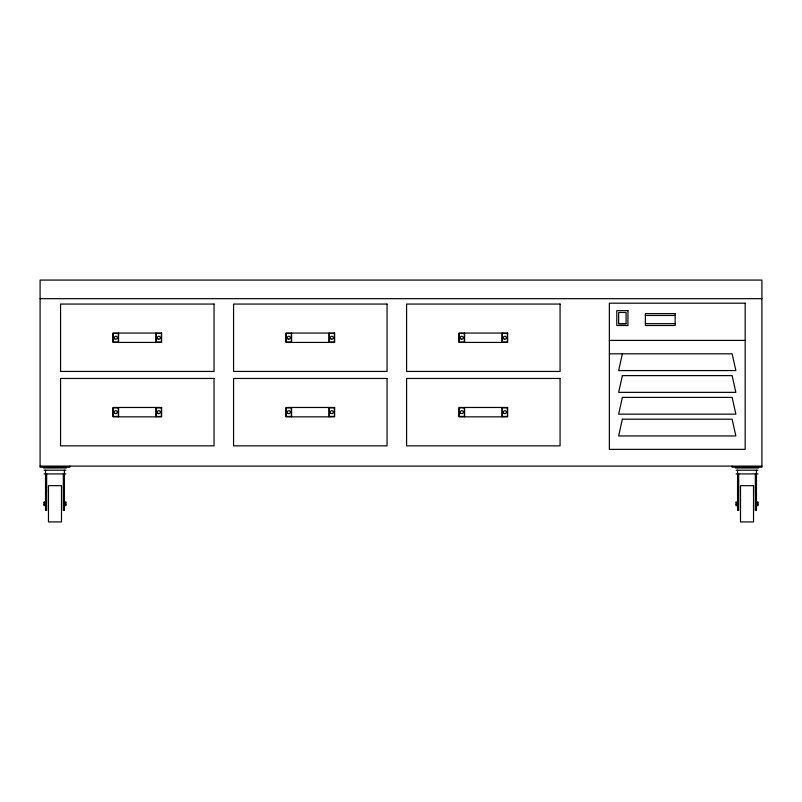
<?xml version="1.0" encoding="UTF-8"?>
<svg xmlns="http://www.w3.org/2000/svg" width="802" height="802" viewBox="0 0 802 802"><rect width="100%" height="100%" fill="white"/><g stroke="black" fill="none" stroke-linecap="round" stroke-linejoin="round"><path stroke-width="1.2" d="M622.372 353.822L618.653 370.564L735.855 370.564L732.136 353.822L609.36 353.822M40.1 298.675L761.9 298.675M645.379 315.467L675.144 315.467M618.653 323.657L626.101 323.657L626.101 312.489L618.653 312.489L618.653 323.717L626.101 323.717M645.379 323.657L675.144 323.657M609.36 340.399L745.158 340.399M40.1 466.102L761.9 466.102M43.498 467.967L66.466 467.967M735.534 467.967L758.502 467.967M44.07 470.203L65.894 470.203M736.106 470.203L757.93 470.203M44.07 473.922L65.894 473.922M736.106 473.922L757.93 473.922M45.534 487.045L46.646 487.045M63.318 487.045L64.431 487.045M737.569 487.045L738.682 487.045M755.354 487.045L756.466 487.045M45.534 490.774L46.646 490.774M63.318 490.774L64.431 490.774M737.569 490.774L738.682 490.774M755.354 490.774L756.466 490.774M45.534 501.932L44.04 501.932L44.04 505.651L45.534 505.651M64.431 501.932L65.924 501.932L65.924 505.651L64.431 505.651M737.569 501.932L736.076 501.932L736.076 505.651L737.569 505.651M756.466 501.932L757.96 501.932L757.96 505.651L756.466 505.651M44.04 502.864L45.534 502.864M64.431 502.864L65.924 502.864M736.076 502.864L737.569 502.864M756.466 502.864L757.96 502.864M44.04 504.719L45.534 504.719M64.431 504.719L65.924 504.719M736.076 504.719L737.569 504.719M756.466 504.719L757.96 504.719M756.466 470.203L756.466 510.423L755.354 510.423L755.354 473.922M738.682 473.922L738.682 510.423L737.569 510.423L737.569 470.203M732.136 466.102L732.136 467.225L761.9 467.225L761.9 280.078L40.1 280.078L40.1 467.225L69.864 467.225L69.864 466.102M502.042 333.061L502.042 342.424M502.042 407.476L502.042 416.839M464.609 333.061L464.609 342.424M464.609 407.476L464.609 416.839M329.031 333.061L329.031 342.424M329.031 407.476L329.031 416.839M291.597 333.061L291.597 342.424M291.597 407.476L291.597 416.839M156.019 333.061L156.019 342.424M156.019 407.476L156.019 416.839M118.586 333.061L118.586 342.424M118.586 407.476L118.586 416.839M64.431 470.203L64.431 510.423L63.318 510.423L63.318 473.922M46.646 473.922L46.646 510.423L45.534 510.423L45.534 470.203M622.372 375.617L618.653 392.358L735.855 392.358L732.136 375.617L622.372 375.617M622.372 397.411L618.653 414.153L735.855 414.153L732.136 397.411L622.372 397.411M622.372 419.195L618.653 435.947L735.855 435.947L732.136 419.195L622.372 419.195M745.158 303.196L609.36 303.196L609.36 449.361L745.158 449.361L745.158 303.196M214.044 304.058L60.561 304.058L60.561 371.436L214.044 371.436L214.044 304.058M387.055 304.058L233.572 304.058L233.572 371.436L387.055 371.436L387.055 304.058M560.067 304.058L406.584 304.058L406.584 371.436L560.067 371.436L560.067 304.058M627.956 310.635L616.798 310.635L616.798 325.512L627.956 325.512L627.956 310.635M675.144 313.612L645.379 313.612L645.379 325.512L675.144 325.512L675.144 313.612M161.633 333.061L112.972 333.061L112.972 342.424L161.633 342.424L161.633 333.061M334.645 333.061L285.983 333.061L285.983 342.424L334.645 342.424L334.645 333.061M507.656 333.061L458.985 333.061L458.985 342.424L507.656 342.424L507.656 333.061M118.325 333.442L113.232 333.442L113.232 342.053L118.325 342.053L118.325 333.442M161.372 333.442L156.29 333.442L156.29 342.053L161.372 342.053L161.372 333.442M291.327 333.442L286.244 333.442L286.244 342.053L291.327 342.053L291.327 333.442M334.384 333.442L329.291 333.442L329.291 342.053L334.384 342.053L334.384 333.442M464.338 333.442L459.255 333.442L459.255 342.053L464.338 342.053L464.338 333.442M507.385 333.442L502.303 333.442L502.303 342.053L507.385 342.053L507.385 333.442M214.044 378.464L60.561 378.464L60.561 445.852L214.044 445.852L214.044 378.464M387.055 378.464L233.572 378.464L233.572 445.852L387.055 445.852L387.055 378.464M560.067 378.464L406.584 378.464L406.584 445.852L560.067 445.852L560.067 378.464M161.633 407.476L112.972 407.476L112.972 416.839L161.633 416.839L161.633 407.476M334.645 407.476L285.983 407.476L285.983 416.839L334.645 416.839L334.645 407.476M507.656 407.476L458.985 407.476L458.985 416.839L507.656 416.839L507.656 407.476M118.325 407.857L113.232 407.857L113.232 416.459L118.325 416.459L118.325 407.857M161.372 407.857L156.29 407.857L156.29 416.459L161.372 416.459L161.372 407.857M291.327 407.857L286.244 407.857L286.244 416.459L291.327 416.459L291.327 407.857M334.384 407.857L329.291 407.857L329.291 416.459L334.384 416.459L334.384 407.857M464.338 407.857L459.255 407.857L459.255 416.459L464.338 416.459L464.338 407.857M507.385 407.857L502.303 407.857L502.303 416.459L507.385 416.459L507.385 407.857M61.493 485.661L48.471 485.661L48.471 521.922L61.493 521.922L61.493 485.661M753.529 485.661L740.507 485.661L740.507 521.922L753.529 521.922L753.529 485.661M158.084 413.451A1.494 1.494 0 0 0 160.33 412.158A1.494 1.494 0 0 0 158.084 410.865A1.494 1.494 0 0 0 158.084 413.451M115.027 413.451A1.494 1.494 0 0 0 117.272 412.158A1.494 1.494 0 0 0 115.027 410.865A1.494 1.494 0 0 0 115.027 413.451M158.084 339.045A1.494 1.494 0 0 0 160.33 337.742A1.494 1.494 0 0 0 158.084 336.449A1.494 1.494 0 0 0 158.084 339.045M114.716 338.805A1.494 1.494 0 0 0 117.222 338.133A1.494 1.494 0 0 0 115.388 336.299A1.494 1.494 0 0 0 114.716 338.805M331.086 339.045A1.494 1.494 0 0 0 333.331 337.742A1.494 1.494 0 0 0 331.086 336.449A1.494 1.494 0 0 0 331.086 339.045M288.038 339.045A1.494 1.494 0 0 0 290.284 337.742A1.494 1.494 0 0 0 288.038 336.449A1.494 1.494 0 0 0 288.038 339.045M331.086 413.451A1.494 1.494 0 0 0 333.331 412.158A1.494 1.494 0 0 0 331.086 410.865A1.494 1.494 0 0 0 331.086 413.451M288.038 413.451A1.494 1.494 0 0 0 290.284 412.158A1.494 1.494 0 0 0 288.038 410.865A1.494 1.494 0 0 0 288.038 413.451M504.097 339.045A1.494 1.494 0 0 0 506.343 337.742A1.494 1.494 0 0 0 504.097 336.449A1.494 1.494 0 0 0 504.097 339.045M461.05 339.045A1.494 1.494 0 0 0 463.295 337.742A1.494 1.494 0 0 0 461.05 336.449A1.494 1.494 0 0 0 461.05 339.045M504.097 413.451A1.494 1.494 0 0 0 506.343 412.158A1.494 1.494 0 0 0 504.097 410.865A1.494 1.494 0 0 0 504.097 413.451M461.05 413.451A1.494 1.494 0 0 0 463.295 412.158A1.494 1.494 0 0 0 461.05 410.865A1.494 1.494 0 0 0 461.05 413.451"/></g></svg>
